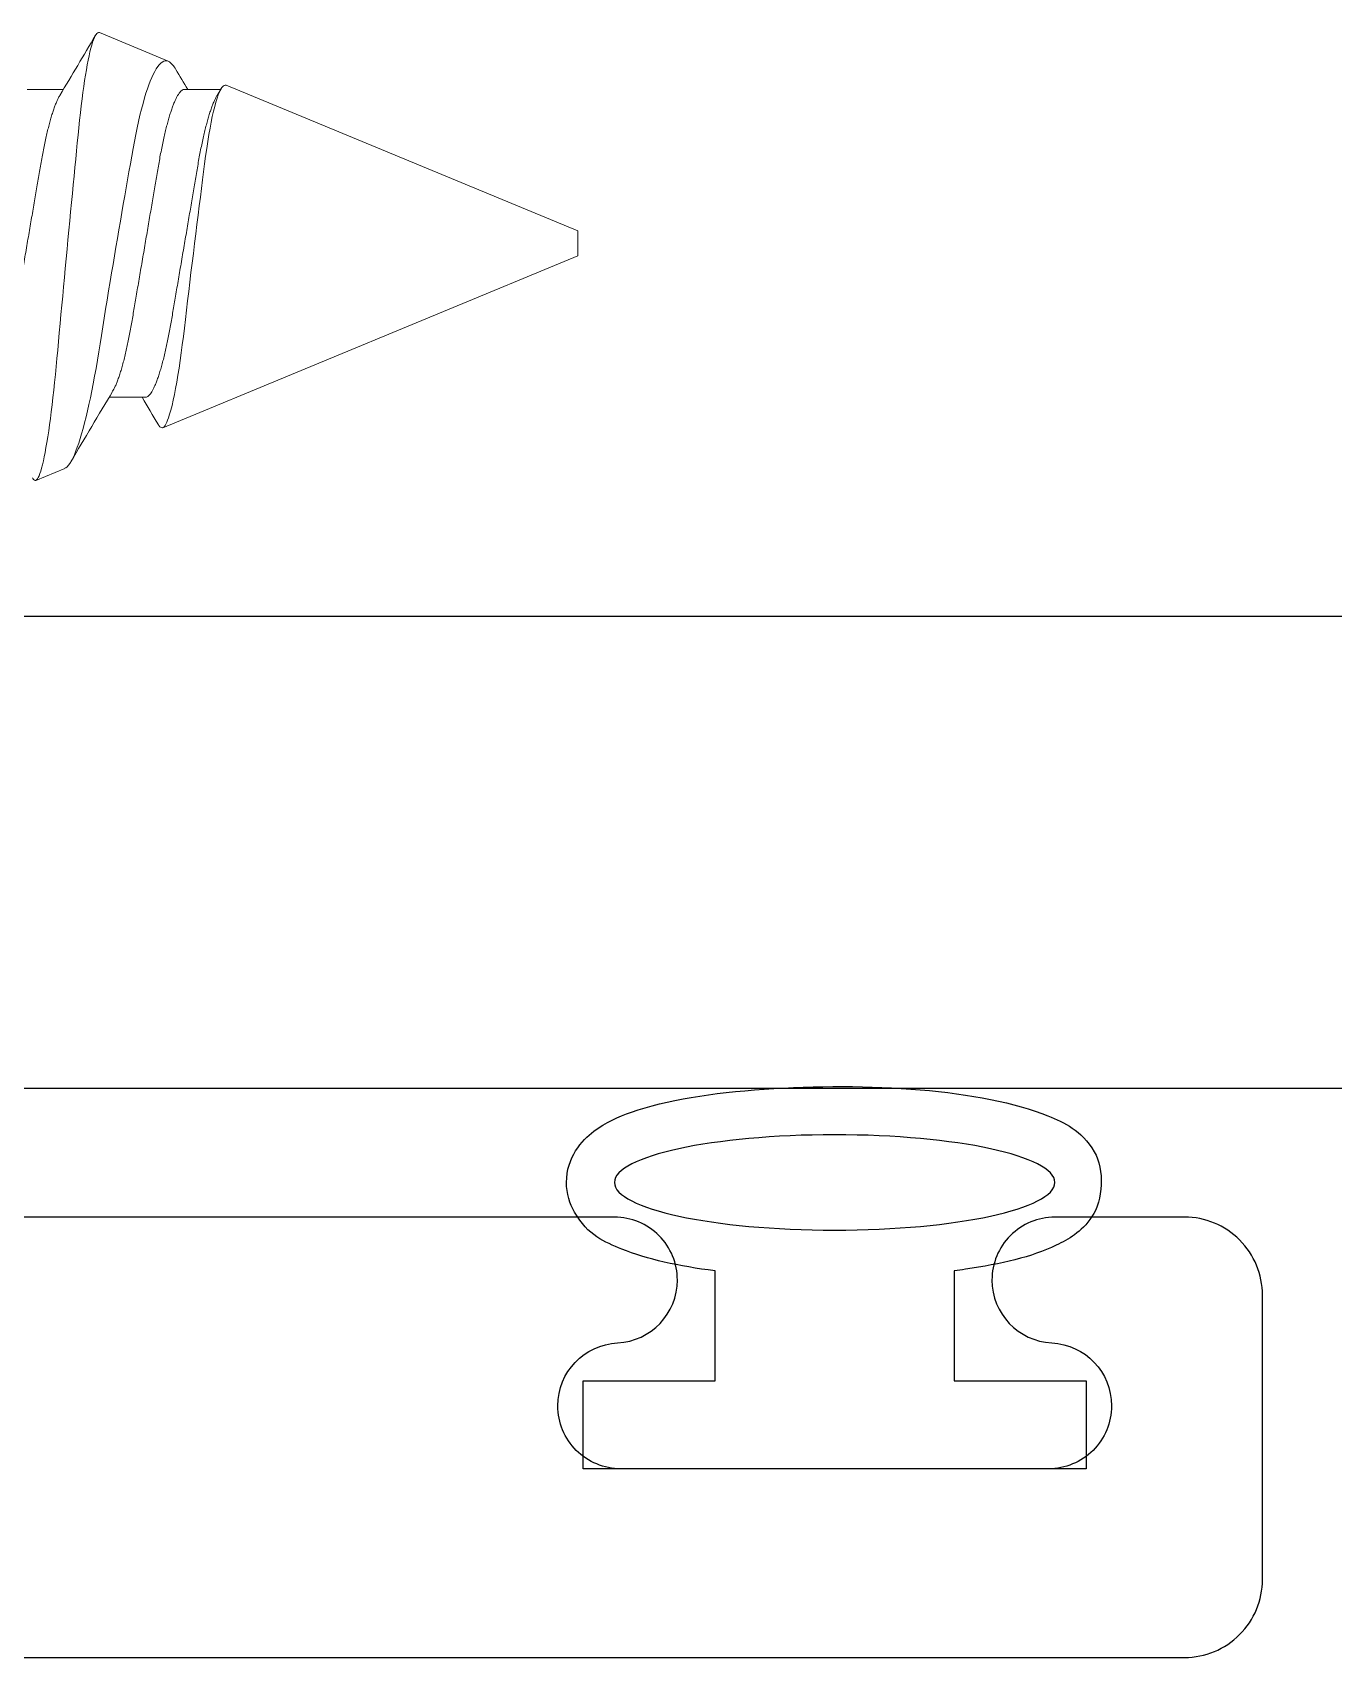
# Model space of a CAD drawing. Extents: x -26 to 91, y -47 to 75.
# Drawn here: x 39.16 to 39.677, y 51.663 to 52.309 of the extents above; entities that cross this region are included whole.
import ezdxf

# ---------------------------------------------------------------- set-up
doc = ezdxf.new("R2010")
doc.units = 0
doc.header["$MEASUREMENT"] = 0
doc.layers.get('0').update_dxf_attribs({"linetype": 'CONTINUOUS'})
for name, color, linetype in [('Ballons', 7, 'CONTINUOUS'), ('DIM', 7, 'CONTINUOUS'), ('FRAME', 1, 'CONTINUOUS'), ('GEOMETRY', 1, 'CONTINUOUS'), ('GLASS', 7, 'CONTINUOUS')]:
    doc.layers.add(name, color=color, linetype=linetype)

# ---------------------------------------------------------------- blocks, each defined once
blk = doc.blocks.new('3805 BLOCK FRAME')
blk.add_lwpolyline([(0.0875, 1.454), (0.0875, 0.031, -0.414214), (0.0565, 0), (-0.0565, 0, -0.414214), (-0.0875, 0.031), (-0.0875, 0.0825, -0.414214), (-0.0625, 0.1075), (-0.0625, 0.1075, -0.399638), (-0.03753, 0.08375, 0.399638), (-0.01256, 0.06), (-0.0125, 0.06, 0.414214), (0.0125, 0.085), (0.0125, 0.255, 0.414214), (-0.0125, 0.28), (-0.01256, 0.28, 0.399638), (-0.03753, 0.25625, -0.399638), (-0.0625, 0.2325, -0.414214), (-0.0875, 0.2575), (-0.0875, 0.309), (-0.0875, 1)], format="xyb")
blk = doc.blocks.new('*U79')
at = {"layer": 'GEOMETRY'}
blk.add_lwpolyline([(1.44973, 19.51005), (1.49339, 19.51005), (1.49339, 19.45755), (1.52839, 19.45755), (1.52839, 19.65755), (1.49339, 19.65755), (1.49339, 19.60505), (1.44974, 19.60505)], dxfattribs=at)
blk.add_ellipse((1.4146, 19.55755), major_axis=(0, 0.0875), ratio=0.216465, dxfattribs=at)
blk.add_open_spline([(1.44974, 19.60505), (1.44787, 19.6196), (1.44523, 19.63201), (1.43831, 19.6489), (1.43573, 19.65559), (1.4232, 19.66275), (1.41898, 19.66411), (1.4146, 19.66411), (1.40473, 19.66411), (1.3979, 19.65804), (1.39062, 19.6485), (1.38854, 19.64369), (1.38182, 19.62449), (1.37898, 19.60629), (1.3747, 19.54465), (1.37746, 19.49876), (1.3909, 19.46619), (1.39349, 19.45971), (1.40937, 19.45025), (1.42183, 19.45092), (1.43454, 19.45966), (1.43719, 19.46458), (1.44431, 19.47942), (1.44701, 19.49126), (1.44934, 19.50706), (1.44954, 19.50854), (1.44973, 19.51005)], degree=3, knots=[5.253202, 5.253202, 5.253202, 5.253202, 5.797173, 5.797173, 6.160155, 6.160155, 6.283185, 6.283185, 6.283185, 6.559914, 6.559914, 6.836642, 6.836642, 7.54361, 7.54361, 8.941834, 8.941834, 9.296554, 9.296554, 9.572552, 9.572552, 9.848549, 9.848549, 10.398843, 10.398843, 10.454782, 10.454782, 10.454782, 10.454782], dxfattribs=at)
blk = doc.blocks.new('no 10 1 in')
at = {"color": 7, "linetype": 'Continuous', "lineweight": 15}
for p, q in [((55.99868, 25.66646), (55.98717, 25.67123)), ((56.20248, 25.58204), (56.03762, 25.65033)), ((56.03061, 25.63821), (56.01625, 25.63821)), ((56.20248, 25.57704), (56.20248, 25.58204)), ((56.20248, 25.57204), (56.20248, 25.57704)), ((56.06283, 25.5142), (56.20248, 25.57204)), ((55.98373, 25.51587), (55.99809, 25.51587)), ((56.04623, 25.51587), (56.06059, 25.51587)), ((56.01239, 25.4933), (56.03975, 25.50464))]:
    blk.add_line(p, q, dxfattribs=at)
at = {"color": 7, "linetype": 'Continuous', "lineweight": 15, "flags": 128}
for points in [[(56.01239, 25.4933), (56.01208, 25.49325), (56.01176, 25.49334), (56.01143, 25.49359), (56.0111, 25.49398), (56.01076, 25.49453), (56.01041, 25.49524), (56.01005, 25.49611), (56.0097, 25.49713), (56.00935, 25.49826), (56.009, 25.49952), (56.00865, 25.50094), (56.0083, 25.50249), (56.00794, 25.50421), (56.00758, 25.50607), (56.00722, 25.50807), (56.00687, 25.51021), (56.00653, 25.51239), (56.00619, 25.5147), (56.00585, 25.51712), (56.00552, 25.51966), (56.00518, 25.52236), (56.00486, 25.52516), (56.00453, 25.52809), (56.00422, 25.53111), (56.00392, 25.5341), (56.00362, 25.53716), (56.00331, 25.54032), (56.00299, 25.54354), (56.00267, 25.54689), (56.00234, 25.55029), (56.002, 25.55377), (56.00166, 25.55729), (56.00132, 25.56087), (56.00097, 25.56447), (56.00062, 25.56813), (56.00027, 25.57181), (55.99992, 25.57558), (55.99956, 25.57936), (55.9992, 25.58318), (55.99884, 25.58698), (55.9985, 25.59067), (55.99816, 25.59433), (55.99782, 25.598), (55.99748, 25.60163), (55.99714, 25.60531), (55.99681, 25.60895), (55.99647, 25.61255), (55.99615, 25.6161), (55.99584, 25.61946), (55.99554, 25.62275), (55.99524, 25.62599), (55.99493, 25.62915), (55.99461, 25.6323), (55.99429, 25.63535), (55.99395, 25.63833), (55.99362, 25.6412), (55.99328, 25.64396), (55.99294, 25.6466), (55.99259, 25.64915), (55.99225, 25.65158), (55.99189, 25.65392), (55.99153, 25.65614), (55.99118, 25.65823), (55.99082, 25.66017), (55.99047, 25.66193), (55.99013, 25.66354), (55.98978, 25.66502), (55.98944, 25.66634), (55.9891, 25.66753), (55.98876, 25.66857), (55.98842, 25.66944), (55.98809, 25.67015), (55.98778, 25.67067), (55.98747, 25.67103), (55.98717, 25.67123), (55.98686, 25.67127), (55.98655, 25.67116), (55.98623, 25.67088), (55.9859, 25.67044), (55.98582, 25.67029)], [(55.99867, 25.66645), (55.99906, 25.66626), (55.99958, 25.66584), (56.00012, 25.66524), (56.00068, 25.66447), (56.00126, 25.6635), (56.00185, 25.66236), (56.00245, 25.66104), (56.00306, 25.65954), (56.00362, 25.65804), (56.00418, 25.6564), (56.00475, 25.65462), (56.00532, 25.65271), (56.00591, 25.65062), (56.0065, 25.6484), (56.00709, 25.64604), (56.00768, 25.64356), (56.00825, 25.64104), (56.00881, 25.63841), (56.00938, 25.63567), (56.00994, 25.63282), (56.01051, 25.62981), (56.01106, 25.62672), (56.01162, 25.6235), (56.01216, 25.62021), (56.01267, 25.61696), (56.0132, 25.61365), (56.01374, 25.61025), (56.0143, 25.60679), (56.01488, 25.6032), (56.01547, 25.59957), (56.01607, 25.59587), (56.01669, 25.59215), (56.01724, 25.58878), (56.01781, 25.5854), (56.01838, 25.58199), (56.01895, 25.57858), (56.01954, 25.57511), (56.02013, 25.57165), (56.02072, 25.56819), (56.02131, 25.56475), (56.02188, 25.56147), (56.02245, 25.55821), (56.02302, 25.55498), (56.02358, 25.5518), (56.02415, 25.54861), (56.02471, 25.54547), (56.02526, 25.54239), (56.02581, 25.53937), (56.02632, 25.53655), (56.02685, 25.53382), (56.02739, 25.53116), (56.02795, 25.5286), (56.02853, 25.52609), (56.02913, 25.52369), (56.02973, 25.5214), (56.03035, 25.51923), (56.03091, 25.51741), (56.03147, 25.51569), (56.03204, 25.51408), (56.03261, 25.51258), (56.0332, 25.51118), (56.03379, 25.5099), (56.03439, 25.50875), (56.03498, 25.50773), (56.03558, 25.50682), (56.03619, 25.50606), (56.03679, 25.50545), (56.03738, 25.50498), (56.03799, 25.50465), (56.03858, 25.50449), (56.03917, 25.50448), (56.03975, 25.50464)], [(56.06283, 25.5142), (56.0624, 25.51412), (56.06196, 25.51426), (56.06152, 25.51459), (56.06105, 25.51515), (56.06057, 25.51592), (56.06009, 25.5169), (56.05963, 25.51804), (56.05916, 25.51937), (56.05869, 25.52088), (56.05821, 25.52262), (56.05773, 25.52455), (56.05726, 25.52666), (56.0568, 25.52887), (56.05635, 25.53125), (56.05591, 25.53377), (56.05547, 25.53651), (56.05504, 25.53939), (56.05462, 25.5424), (56.05421, 25.54543), (56.05381, 25.54857), (56.0534, 25.55179), (56.05296, 25.55518), (56.05252, 25.55864), (56.05208, 25.56216), (56.05161, 25.56582), (56.05115, 25.56953), (56.05068, 25.57327), (56.05021, 25.57714), (56.04973, 25.58102), (56.04925, 25.5849), (56.04879, 25.58867), (56.04834, 25.59243), (56.04789, 25.59615), (56.04744, 25.59993), (56.047, 25.60364), (56.04656, 25.60728), (56.04616, 25.61072), (56.04576, 25.61408), (56.04535, 25.61733), (56.04492, 25.62056), (56.04449, 25.62366), (56.04404, 25.62663), (56.04359, 25.62949), (56.04313, 25.63219), (56.04267, 25.63473), (56.0422, 25.63717), (56.04172, 25.63942), (56.04125, 25.64148), (56.04078, 25.64331), (56.04032, 25.64494), (56.03987, 25.64637), (56.03952, 25.64732), (56.03918, 25.64815), (56.03885, 25.64885), (56.03852, 25.64943), (56.0381, 25.64997), (56.0377, 25.65029), (56.0373, 25.6504), (56.03688, 25.65029), (56.03644, 25.64995), (56.03601, 25.64939), (56.03584, 25.6491)]]:
    blk.add_lwpolyline(points, dxfattribs=at)
at = {"color": 7, "linetype": 'Continuous', "lineweight": 15}
for centre, radius, start, end in [((59.05265, 27.45483), 3.53833, 210.40835, 210.93575), ((53.5644, 27.11374), 2.87282, 329.09511, 329.348), ((53.18977, 23.8351), 3.27286, 30.4626, 30.94858), ((57.83153, 24.44648), 2.07999, 149.06041, 149.31577), ((54.28374, 24.45196), 2.07102, 30.90345, 30.98763), ((56.03567, 25.51137), 0.00787, 301.14739, 333.95966)]:
    blk.add_arc(centre, radius, start, end, dxfattribs=at)
for points, knots in [([(55.96811, 25.63821), (55.96827, 25.6382), (55.96859, 25.63816), (55.9691, 25.63789), (55.96962, 25.63746), (55.97016, 25.63683), (55.97071, 25.63602), (55.97127, 25.63502), (55.97184, 25.63384), (55.97243, 25.63245), (55.97304, 25.63085), (55.97365, 25.62904), (55.97426, 25.62705), (55.97487, 25.62489), (55.97547, 25.62258), (55.97605, 25.62017), (55.97661, 25.61767), (55.97714, 25.61512), (55.97766, 25.61247), (55.97816, 25.60976), (55.97864, 25.60697), (55.97913, 25.60409), (55.97963, 25.60111), (55.98017, 25.59797), (55.98073, 25.59469), (55.98131, 25.59127), (55.98191, 25.58778), (55.98251, 25.58423), (55.98312, 25.58065), (55.98372, 25.5771), (55.98432, 25.5736), (55.9849, 25.57018), (55.98548, 25.56679), (55.98605, 25.56345), (55.98661, 25.56017), (55.98715, 25.55696), (55.98768, 25.55385), (55.9882, 25.55079), (55.98871, 25.54779), (55.98921, 25.54485), (55.98973, 25.54199), (55.99027, 25.53922), (55.99083, 25.53653), (55.9914, 25.534), (55.99197, 25.53162), (55.99254, 25.5294), (55.99312, 25.52732), (55.9937, 25.5254), (55.99429, 25.52363), (55.99487, 25.52204), (55.99546, 25.52062), (55.99604, 25.51938), (55.99645, 25.51859), (55.99666, 25.51826), (55.99668, 25.51824)], [0, 0, 0, 0, 0.018425, 0.037098, 0.055995, 0.075092, 0.094361, 0.113774, 0.1333, 0.152908, 0.173502, 0.194114, 0.214705, 0.235237, 0.255675, 0.275982, 0.295213, 0.314265, 0.333111, 0.351727, 0.370105, 0.388591, 0.407319, 0.426267, 0.446323, 0.466559, 0.486941, 0.507436, 0.528005, 0.548612, 0.568283, 0.587921, 0.607494, 0.626969, 0.646317, 0.665508, 0.684513, 0.703307, 0.722741, 0.74198, 0.761439, 0.781155, 0.801099, 0.821241, 0.840622, 0.860124, 0.879715, 0.899364, 0.919038, 0.938704, 0.95833, 0.977882, 0.998253, 1, 1, 1, 1]), ([(56.03061, 25.63821), (56.03077, 25.6382), (56.03109, 25.63816), (56.0316, 25.63789), (56.03212, 25.63746), (56.03266, 25.63683), (56.03321, 25.63602), (56.03377, 25.63502), (56.03434, 25.63384), (56.03493, 25.63245), (56.03554, 25.63085), (56.03615, 25.62904), (56.03676, 25.62705), (56.03737, 25.62489), (56.03797, 25.62258), (56.03855, 25.62017), (56.03911, 25.61767), (56.03964, 25.61512), (56.04016, 25.61247), (56.04066, 25.60976), (56.04114, 25.60697), (56.04163, 25.60409), (56.04213, 25.60111), (56.04267, 25.59797), (56.04323, 25.59469), (56.04381, 25.59127), (56.04441, 25.58778), (56.04501, 25.58423), (56.04562, 25.58065), (56.04622, 25.5771), (56.04682, 25.5736), (56.0474, 25.57018), (56.04798, 25.56679), (56.04855, 25.56345), (56.04911, 25.56017), (56.04965, 25.55696), (56.05018, 25.55385), (56.0507, 25.55079), (56.05121, 25.54779), (56.05171, 25.54485), (56.05224, 25.54199), (56.05277, 25.53922), (56.05333, 25.53653), (56.0539, 25.534), (56.05447, 25.53162), (56.05504, 25.5294), (56.05562, 25.52732), (56.0562, 25.5254), (56.05679, 25.52363), (56.05737, 25.52204), (56.05796, 25.52062), (56.05854, 25.51938), (56.05895, 25.51859), (56.05916, 25.51826), (56.05918, 25.51824)], [0, 0, 0, 0, 0.018425, 0.037098, 0.055995, 0.075092, 0.094361, 0.113774, 0.1333, 0.152908, 0.173502, 0.194114, 0.214705, 0.235238, 0.255676, 0.275983, 0.295213, 0.314265, 0.333111, 0.351727, 0.370105, 0.388591, 0.40732, 0.426267, 0.446323, 0.466559, 0.486942, 0.507436, 0.528005, 0.548612, 0.568283, 0.587921, 0.607494, 0.62697, 0.646318, 0.665508, 0.684514, 0.703307, 0.722742, 0.74198, 0.76144, 0.781155, 0.8011, 0.821242, 0.840623, 0.860124, 0.879716, 0.899365, 0.919039, 0.938705, 0.95833, 0.977883, 0.998254, 1, 1, 1, 1]), ([(56.01767, 25.63584), (56.01783, 25.63557), (56.01817, 25.63497), (56.01872, 25.63383), (56.01931, 25.63245), (56.01991, 25.63085), (56.02053, 25.62904), (56.02114, 25.62705), (56.02175, 25.62489), (56.02234, 25.62258), (56.02292, 25.62017), (56.02348, 25.61767), (56.02402, 25.61512), (56.02453, 25.61247), (56.02503, 25.60976), (56.02551, 25.60697), (56.026, 25.60409), (56.02651, 25.60111), (56.02704, 25.59797), (56.0276, 25.59469), (56.02819, 25.59127), (56.02878, 25.58778), (56.02938, 25.58423), (56.02999, 25.58065), (56.0306, 25.5771), (56.03119, 25.5736), (56.03178, 25.57018), (56.03235, 25.56679), (56.03292, 25.56345), (56.03348, 25.56017), (56.03403, 25.55696), (56.03456, 25.55385), (56.03508, 25.55079), (56.03559, 25.54779), (56.03609, 25.54485), (56.03661, 25.54199), (56.03715, 25.53922), (56.03771, 25.53653), (56.03827, 25.534), (56.03884, 25.53162), (56.03942, 25.5294), (56.03999, 25.52732), (56.04058, 25.5254), (56.04116, 25.52364), (56.04175, 25.52204), (56.04233, 25.52062), (56.04292, 25.51937), (56.0435, 25.51829), (56.04408, 25.51739), (56.04465, 25.51671), (56.0452, 25.51622), (56.04573, 25.51593), (56.04606, 25.51589), (56.04623, 25.51587)], [0, 0, 0, 0, 0.016551, 0.036076, 0.055684, 0.076279, 0.09689, 0.117481, 0.138014, 0.158452, 0.178759, 0.19799, 0.217041, 0.235888, 0.254503, 0.272882, 0.291368, 0.310096, 0.329043, 0.349099, 0.369335, 0.389718, 0.410212, 0.430781, 0.451388, 0.471059, 0.490697, 0.51027, 0.529746, 0.549094, 0.568285, 0.58729, 0.606083, 0.625518, 0.644756, 0.664216, 0.683932, 0.703876, 0.724018, 0.743399, 0.7629, 0.782492, 0.802141, 0.821815, 0.841481, 0.861106, 0.880659, 0.90103, 0.921251, 0.941289, 0.961112, 0.980691, 1, 1, 1, 1])]:
    blk.add_open_spline(points, degree=3, knots=knots, dxfattribs=at)

msp = doc.modelspace()

# ---------------------------------------------------------------- linework, layer by layer
at = {"layer": 'GLASS'}
for p, q in [((39.08649, 52.07709), (40.87082, 52.07709)), ((39.08649, 51.88959), (40.87082, 51.88959))]:
    msp.add_line(p, q, dxfattribs=at)

# ---------------------------------------------------------------- block references
at = {"layer": 'Ballons', "xscale": -1, "rotation": 180}
msp.add_blockref('no 10 1 in', (-16.82609, 77.80236), dxfattribs=at)
at = {"layer": 'DIM', "xscale": -1, "rotation": 90}
msp.add_blockref('*U79', (59.03603, 53.26671), dxfattribs=at)
at = {"layer": 'FRAME', "xscale": -1, "rotation": 90}
msp.add_blockref('3805 BLOCK FRAME', (39.64849, 51.75082), dxfattribs=at)

doc.saveas('drawing.dxf')
